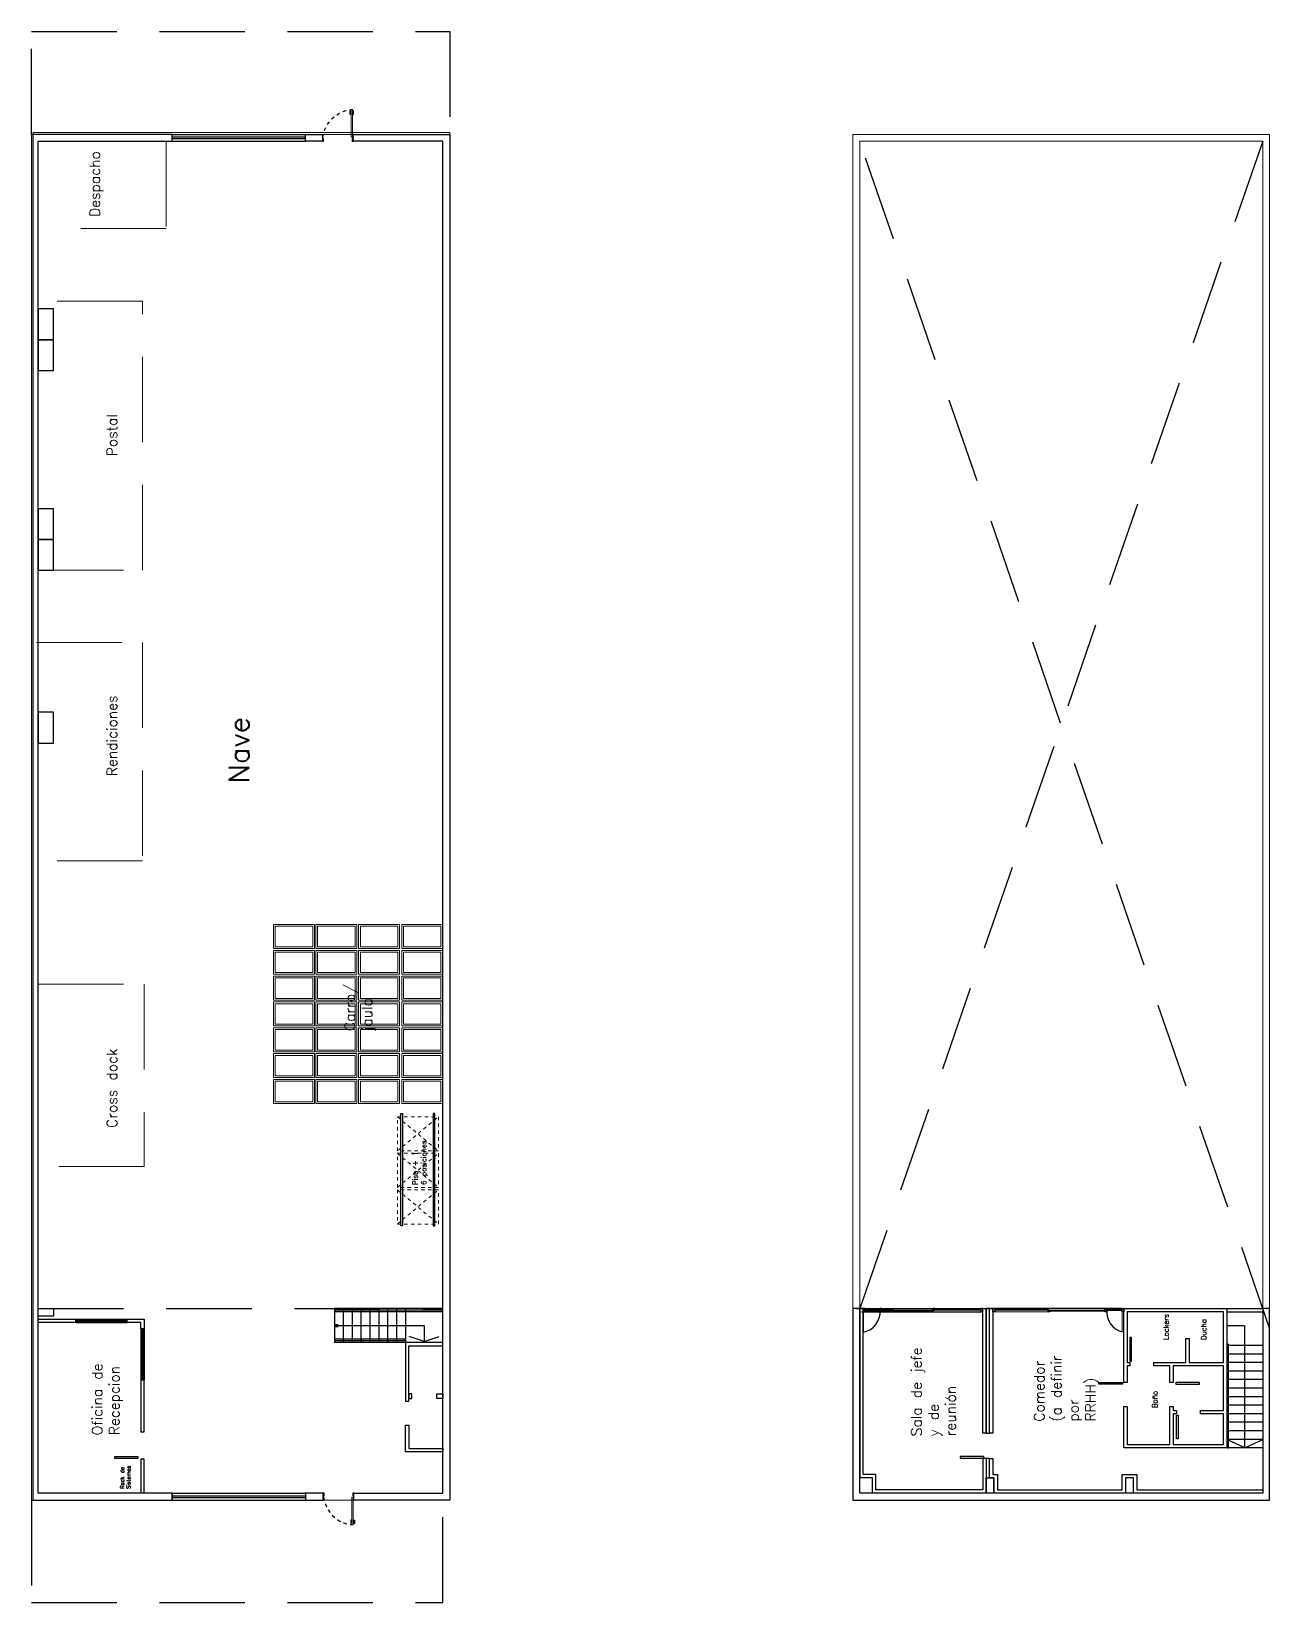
# Model space of a CAD drawing. Header units: millimetres. Extents: x 161.5 to 197.8, y 42.9 to 89.
import ezdxf

# ---------------------------------------------------------------- set-up
doc = ezdxf.new("R2010")
doc.units = ezdxf.units.MM
doc.linetypes.add('DASHED', pattern=[0.75, 0.5, -0.25])
doc.linetypes.add('HIDDEN', pattern=[0.375, 0.25, -0.125])
for name, color, linetype in [('Carpintería', 3, 'Continuous'), ('Durlock', 30, 'Continuous'), ('Escaleras', 2, 'Continuous'), ('Estanterías Livianas', 161, 'Continuous'), ('LARGUERO_2300', 42, 'Continuous'), ('Muros', 7, 'Continuous'), ('Proyecciones', 5, 'HIDDEN'), ('Racks', 252, 'Continuous'), ('TEXTO', 141, 'Continuous')]:
    doc.layers.add(name, color=color, linetype=linetype)
for name, color, linetype, lineweight in [('Carros', 252, 'Continuous', 20), ('Delimitación de sectores', 6, 'Continuous', 20), ('MERCADERIA', 252, 'Continuous', 5)]:
    doc.layers.add(name, color=color, linetype=linetype, lineweight=lineweight)
doc.layers.add('vista', color=7, linetype='Continuous', lineweight=5, transparency=0.65)
doc.styles.get("Standard").update_dxf_attribs({"font": 'txt.shx'})

# ---------------------------------------------------------------- blocks, each defined once
blk = doc.blocks.new('A$C49CE79F2')
at = {"layer": 'Carpintería', "lineweight": 9}
for p, q in [((-60, 907.981707, 7.994941), (-60, 887.981707, 7.994941)), ((-60, 907.981707, 7.994941), (-60, 887.981707, 7.994941)), ((-60, 907.981707, 7.994941), (-60, 887.981707, 7.994941)), ((-60, 907.981707, 7.994941), (-60, 887.981707, 7.994941)), ((-60, 887.981707, 7.994941), (-20, 887.981707, 7.994941)), ((-60, 887.981707, 7.994941), (-20, 887.981707, 7.994941)), ((-60, 887.981707, 7.994941), (-20, 887.981707, 7.994941)), ((-60, 887.981707, 7.994941), (-20, 887.981707, 7.994941)), ((-55, 912.981707, 7.994941), (-50, 912.981707, 7.994941)), ((-55, 912.981707, 7.994941), (-50, 912.981707, 7.994941)), ((-50, 902.981707, 7.994941), (0, 902.981707, 7.994941)), ((-50, 902.981707, 7.994941), (0, 902.981707, 7.994941)), ((-50, 902.981707, 7.994941), (0, 902.981707, 7.994941)), ((-50, 902.981707, 7.994941), (0, 902.981707, 7.994941)), ((-50, 902.981707, 7.994941), (0, 902.981707, 7.994941)), ((-50, 902.981707, 7.994941), (0, 902.981707, 7.994941)), ((-50, 902.981707, 7.994941), (0, 902.981707, 7.994941)), ((-50, 902.981707, 7.994941), (0, 902.981707, 7.994941)), ((-50, 902.981707, 7.994941), (0, 902.981707, 7.994941)), ((-50, 902.981707, 7.994941), (0, 902.981707, 7.994941)), ((-50, 902.981707, 7.994941), (0, 902.981707, 7.994941)), ((-50, 902.981707, 7.994941), (50, 902.981707, 7.994941)), ((-20, 887.981707, 7.994941), (-20, 872.981707, 7.994941)), ((-20, 887.981707, 7.994941), (-20, 872.981707, 7.994941)), ((-20, 887.981707, 7.994941), (-20, 872.981707, 7.994941)), ((-20, 887.981707, 7.994941), (-20, 872.981707, 7.994941)), ((-20, 872.981707, 7.994941), (5, 872.981707, 7.994941)), ((-20, 872.981707, 7.994941), (5, 872.981707, 7.994941)), ((-20, 872.981707, 7.994941), (5, 872.981707, 7.994941)), ((-20, 872.981707, 7.994941), (55, 872.981707, 7.994941)), ((50, 912.981707, 7.994941), (55, 912.981707, 7.994941)), ((50, 912.981707, 7.994941), (55, 912.981707, 7.994941)), ((60, 907.981707, 7.994941), (60, 877.981707, 7.994941)), ((60, 907.981707, 7.994941), (60, 877.981707, 7.994941)), ((60, 907.981707, 7.994941), (60, 877.981707, 7.994941)), ((60, 907.981707, 7.994941), (60, 877.981707, 7.994941)), ((-874.982858, 20.285966), (-874.982858, 60.285966)), ((-874.982858, 60.285966), (-65, 60)), ((-874.982858, 20.285966), (-874.982858, 60.285966)), ((-874.982858, 60.285966), (-65, 60)), ((-874.982858, 20.285966), (-874.982858, 60.285966)), ((-874.982858, 60.285966), (-65, 60)), ((-874.982858, 20.285966), (-874.982858, 60.285966)), ((-874.982858, 60.285966), (-65, 60)), ((-65, 20), (-874.982858, 20.285966)), ((-65, 20), (-874.982858, 20.285966)), ((-65, 20), (-874.982858, 20.285966)), ((-65, 20), (-874.982858, 20.285966)), ((-65, 60), (-65, 20)), ((-65, 60), (-65, 20)), ((-65, 60), (-65, 20)), ((-65, 60), (-65, 20)), ((-60, 15), (-20, 15)), ((-60, -5), (-60, 15)), ((-60, 15), (-20, 15)), ((-60, -5), (-60, 15)), ((-60, 15), (-20, 15)), ((-60, -5), (-60, 15)), ((-60, 15), (-20, 15)), ((-60, -5), (-60, 15)), ((-50, 0), (0, 0)), ((-50, 0), (0, 0)), ((-50, 0), (0, 0)), ((-50, 0), (0, 0)), ((-50, 0), (0, 0)), ((-50, 0), (0, 0)), ((-50, 0), (0, 0)), ((-50, 0), (0, 0)), ((-50, 0), (0, 0)), ((-50, 0), (0, 0)), ((-50, 0), (0, 0)), ((-50, 0), (50, 0)), ((-20, 15), (-20, 30)), ((-20, 30), (5, 30)), ((-20, 15), (-20, 30)), ((-20, 30), (5, 30)), ((-20, 15), (-20, 30)), ((-20, 30), (5, 30)), ((-20, 15), (-20, 30)), ((-20, 30), (55, 30)), ((60, -5), (60, 25)), ((60, -5), (60, 25)), ((60, -5), (60, 25)), ((60, -5), (60, 25)), ((-55, -10), (-50, -10)), ((-55, -10), (-50, -10)), ((50, -10), (55, -10)), ((50, -10), (55, -10))]:
    blk.add_line(p, q, dxfattribs=at)
at = {"layer": 'Carpintería'}
for p, q in [((-50, 912.981707, 7.994941), (-50, 902.981707, 7.994941)), ((-50, 912.981707, 7.994941), (-50, 902.981707, 7.994941)), ((-50, 912.981707, 7.994941), (-50, 902.981707, 7.994941)), ((-50, 912.981707, 7.994941), (-50, 902.981707, 7.994941)), ((-50, 902.981707, 7.994941), (0, 902.981707, 7.994941)), ((-50, 902.981707, 7.994941), (0, 902.981707, 7.994941)), ((50, 912.981707, 7.994941), (50, 902.981707, 7.994941)), ((50, 912.981707, 7.994941), (50, 902.981707, 7.994941)), ((50, 912.981707, 7.994941), (50, 902.981707, 7.994941)), ((-50, 0), (0, 0)), ((-50, -10), (-50, 0)), ((-50, -10), (-50, 0)), ((-50, 0), (0, 0)), ((-50, -10), (-50, 0)), ((-50, -10), (-50, 0)), ((50, -10), (50, 0)), ((50, -10), (50, 0)), ((50, -10), (50, 0))]:
    blk.add_line(p, q, dxfattribs=at)
at = {"layer": 'Carpintería', "color": 252}
for p, q in [((-732.821822, 93.577966), (-835.875822, 93.577966)), ((-835.875822, 93.577966), (-835.875822, 79.511966)), ((-732.821822, 93.577966), (-835.875822, 93.577966)), ((-835.875822, 93.577966), (-835.875822, 79.511966)), ((-732.821822, 93.577966), (-835.875822, 93.577966)), ((-835.875822, 93.577966), (-835.875822, 79.511966)), ((-732.821822, 93.577966), (-835.875822, 93.577966)), ((-835.875822, 93.577966), (-835.875822, 79.511966)), ((-835.875822, 79.511966), (-826.499822, 79.511966)), ((-835.875822, 79.511966), (-826.499822, 79.511966)), ((-835.875822, 79.511966), (-826.499822, 79.511966)), ((-835.875822, 79.511966), (-826.499822, 79.511966)), ((-835.875822, 60.285966), (-835.875822, 69.353966)), ((-835.875822, 69.353966), (-803.059822, 69.353966)), ((-835.875822, 60.285966), (-835.875822, 69.353966)), ((-835.875822, 69.353966), (-803.059822, 69.353966)), ((-835.875822, 60.285966), (-835.875822, 69.353966)), ((-835.875822, 69.353966), (-803.059822, 69.353966)), ((-835.875822, 60.285966), (-835.875822, 69.353966)), ((-835.875822, 69.353966), (-803.059822, 69.353966)), ((-835.875822, 20.285966), (-835.875822, 11.217966)), ((-835.875822, 20.285966), (-835.875822, 11.217966)), ((-835.875822, 20.285966), (-835.875822, 11.217966)), ((-835.875822, 20.285966), (-835.875822, 11.217966)), ((-835.875822, 11.217966), (-803.059822, 11.217966)), ((-835.875822, 11.217966), (-803.059822, 11.217966)), ((-835.875822, 11.217966), (-803.059822, 11.217966)), ((-835.875822, 11.217966), (-803.059822, 11.217966)), ((-835.875822, -13.006034), (-835.875822, 1.059966)), ((-835.875822, 1.059966), (-826.499822, 1.059966)), ((-835.875822, -13.006034), (-835.875822, 1.059966)), ((-835.875822, 1.059966), (-826.499822, 1.059966)), ((-835.875822, -13.006034), (-835.875822, 1.059966)), ((-835.875822, 1.059966), (-826.499822, 1.059966)), ((-835.875822, -13.006034), (-835.875822, 1.059966)), ((-835.875822, 1.059966), (-826.499822, 1.059966)), ((-826.499822, 69.353966), (-826.499822, 79.511966)), ((-826.499822, 79.511966), (-812.045822, 79.511966)), ((-826.499822, 79.511966), (-732.821822, 79.511966)), ((-826.499822, 69.353966), (-826.499822, 79.511966)), ((-826.499822, 79.511966), (-812.045822, 79.511966)), ((-826.499822, 79.511966), (-732.821822, 79.511966)), ((-826.499822, 69.353966), (-826.499822, 79.511966)), ((-826.499822, 79.511966), (-812.045822, 79.511966)), ((-826.499822, 79.511966), (-732.821822, 79.511966)), ((-826.499822, 69.353966), (-826.499822, 79.511966)), ((-826.499822, 79.511966), (-812.045822, 79.511966)), ((-826.499822, 79.511966), (-732.821822, 79.511966)), ((-826.499822, 11.217966), (-826.499822, 1.059966)), ((-826.499822, 11.217966), (-826.499822, 1.059966)), ((-826.499822, 11.217966), (-826.499822, 1.059966)), ((-826.499822, 11.217966), (-826.499822, 1.059966)), ((-826.499822, 1.059966), (-812.045822, 1.059966)), ((-826.499822, 1.059966), (-732.821822, 1.059966)), ((-826.499822, 1.059966), (-812.045822, 1.059966)), ((-826.499822, 1.059966), (-732.821822, 1.059966)), ((-826.499822, 1.059966), (-812.045822, 1.059966)), ((-826.499822, 1.059966), (-732.821822, 1.059966)), ((-826.499822, 1.059966), (-812.045822, 1.059966)), ((-826.499822, 1.059966), (-732.821822, 1.059966)), ((-812.045822, 79.511966), (-812.045822, 69.353966)), ((-812.045822, 79.511966), (-812.045822, 69.353966)), ((-812.045822, 79.511966), (-812.045822, 69.353966)), ((-812.045822, 79.511966), (-812.045822, 69.353966)), ((-812.045822, 1.059966), (-812.045822, 11.217966)), ((-812.045822, 1.059966), (-812.045822, 11.217966)), ((-812.045822, 1.059966), (-812.045822, 11.217966)), ((-812.045822, 1.059966), (-812.045822, 11.217966)), ((-803.059822, 69.353966), (-803.059822, 60.285966)), ((-803.059822, 69.353966), (-803.059822, 60.285966)), ((-803.059822, 69.353966), (-803.059822, 60.285966)), ((-803.059822, 69.353966), (-803.059822, 60.285966)), ((-803.059822, 11.217966), (-803.059822, 20.285966)), ((-803.059822, 11.217966), (-803.059822, 20.285966)), ((-803.059822, 11.217966), (-803.059822, 20.285966)), ((-803.059822, 11.217966), (-803.059822, 20.285966)), ((-732.821822, 79.511966), (-732.821822, 93.577966)), ((-732.821822, 79.511966), (-732.821822, 93.577966)), ((-732.821822, 79.511966), (-732.821822, 93.577966)), ((-732.821822, 79.511966), (-732.821822, 93.577966)), ((-732.821822, 1.059966), (-732.821822, -13.006034)), ((-732.821822, 1.059966), (-732.821822, -13.006034)), ((-732.821822, 1.059966), (-732.821822, -13.006034)), ((-732.821822, 1.059966), (-732.821822, -13.006034)), ((-732.821822, -13.006034), (-835.875822, -13.006034)), ((-732.821822, -13.006034), (-835.875822, -13.006034)), ((-732.821822, -13.006034), (-835.875822, -13.006034)), ((-732.821822, -13.006034), (-835.875822, -13.006034))]:
    blk.add_line(p, q, dxfattribs=at)
at = {"layer": 'Carpintería', "lineweight": 9}
blk.add_circle((-65, 15), 5, dxfattribs=at)
blk.add_circle((-65, 15), 5, dxfattribs=at)
blk.add_circle((-65, 15), 5, dxfattribs=at)
blk.add_circle((-65, 15), 5, dxfattribs=at)
at = {"layer": 'Carpintería', "color": 252, "linetype": 'HIDDEN', "ltscale": 0.01}
blk.add_arc((55.211858, -40.541058, 15.989881), 935.643253, 97.073155, 173.813665, dxfattribs=at)
at = {"layer": 'Carpintería', "lineweight": 9}
for centre, start, end in [((-55, 907.981707, 7.994941), 90, 180), ((-55, 907.981707, 7.994941), 90, 180), ((55, 907.981707, 7.994941), 0, 90), ((55, 907.981707, 7.994941), 0, 90), ((55, 877.981707, 7.994941), 270, 0), ((55, 877.981707, 7.994941), 270, 0), ((55, 877.981707, 7.994941), 270, 0), ((55, 877.981707, 7.994941), 270, 0), ((55, 25), 0, 90), ((55, 25), 0, 90), ((55, 25), 0, 90), ((55, 25), 0, 90), ((-55, -5), 180, 270), ((-55, -5), 180, 270), ((55, -5), 270, 0), ((55, -5), 270, 0)]:
    blk.add_arc(centre, 5, start, end, dxfattribs=at)
blk = doc.blocks.new('OCASA_TODAS_r08$0$P14 14')
at = {"extrusion": (1.67932e-05, 6.2673e-05, 1), "elevation": -0.001837}
blk.add_lwpolyline([(-21.204706, -23.509385), (-21.204706, -24.205028), (-21.1602, -24.205028), (-21.1602, -23.509385)], close=True, dxfattribs=at)
blk = doc.blocks.new('carros_1')
for points in [[(0.7, 0), (0, 0), (0, 1.2), (0.7, 1.2)], [(0.65, 0.05), (0.05, 0.05), (0.05, 1.15), (0.65, 1.15)]]:
    blk.add_lwpolyline(points, close=True)
blk = doc.blocks.new('A$C0D016993')
at = {"linetype": 'DASHED', "ltscale": 0.05}
for points in [[(0, 1.2), (1, 1.2), (1, 0), (0, 0), (0, 1.2)], [(0, 1.2), (1, 0)], [(1, 1.2), (0, 0)]]:
    blk.add_lwpolyline(points, dxfattribs=at)
blk = doc.blocks.new('mecalux_nuevo_3.30x1.00')
at = {"layer": 'LARGUERO_2300'}
for points in [[(-0.95, 0.08), (-0.95, 3.377), (-1, 3.377), (-1, 0.08)], [(-0.05, 0.08), (-0.05, 3.377), (0, 3.377), (0, 0.08)]]:
    blk.add_lwpolyline(points, close=True, dxfattribs=at)
at = {"layer": 'MERCADERIA', "color": 253, "xscale": -1, "rotation": 270}
blk.add_blockref('A$C0D016993', (-1.1, 2.32), dxfattribs=at)
at = {"layer": 'MERCADERIA', "color": 253, "rotation": 270}
for p in [(-1.1, 2.25), (-1.1, 1.18)]:
    blk.add_blockref('A$C0D016993', p, dxfattribs=at)

msp = doc.modelspace()

# ---------------------------------------------------------------- linework, layer by layer
at = {"layer": 'Carpintería'}
for p, q in [((165.649488, 85.942293), (169.549488, 85.942293)), ((165.649488, 85.866864), (169.549488, 85.866864)), ((165.649488, 85.818485), (169.549488, 85.818485)), ((165.649488, 85.742293), (169.549488, 85.742293)), ((164.723613, 50.929738), (164.823613, 50.929738)), ((164.723613, 49.489738), (164.823613, 49.489738)), ((165.649488, 46.142293), (169.549488, 46.142293)), ((165.649488, 46.066864), (169.549488, 46.066864)), ((165.649488, 46.018485), (169.549488, 46.018485)), ((165.649488, 45.942293), (169.549488, 45.942293))]:
    msp.add_line(p, q, dxfattribs=at)
at = {"layer": 'Carpintería', "color": 253}
for p, q in [((185.779748, 51.557293), (189.479774, 51.557293)), ((193.459223, 51.557293), (189.579774, 51.557293)), ((196.529748, 51.557293), (197.579748, 51.557293)), ((162.823195, 51.242293), (164.323195, 51.242293)), ((162.823195, 51.142293), (164.323195, 51.142293)), ((162.853195, 51.142293), (162.853195, 51.242293)), ((162.853195, 51.208215), (164.293195, 51.208215)), ((162.853195, 51.178215), (164.293195, 51.178215)), ((164.293195, 51.142293), (164.293195, 51.242293)), ((185.829748, 51.457293), (189.324628, 51.457293)), ((164.723613, 50.959738), (164.723613, 49.459738)), ((164.759536, 50.929738), (164.759536, 49.489738)), ((164.789536, 50.929738), (164.789536, 49.489738)), ((164.823613, 50.959738), (164.823613, 49.459738))]:
    msp.add_line(p, q, dxfattribs=at)
at = {"layer": 'Carpintería', "color": 4}
for p, q in [((185.879694, 51.523924), (185.879748, 51.523924)), ((185.879694, 51.493924), (185.879748, 51.493924)), ((185.929748, 51.523924), (186.379694, 51.523924)), ((185.929748, 51.493924), (186.379694, 51.493924)), ((193.459223, 51.523924), (193.009278, 51.523924)), ((193.459223, 51.493924), (193.009278, 51.493924))]:
    msp.add_line(p, q, dxfattribs=at)
for points in [[(187.977243, 51.542292), (189.324628, 51.542292)], [(191.247017, 51.542292), (189.734919, 51.542292)], [(185.879748, 51.507292), (185.879694, 51.507292)], [(186.379694, 51.507292), (185.929748, 51.507292)], [(186.779694, 51.507292), (186.429748, 51.507292)], [(186.429748, 51.492292), (187.877134, 51.492293)], [(186.429748, 51.482292), (187.877134, 51.482293)], [(186.429748, 51.472292), (187.877134, 51.472293)], [(187.977243, 51.532292), (189.324628, 51.532292)], [(187.977243, 51.522292), (189.324628, 51.522292)], [(191.247017, 51.532292), (189.734919, 51.532292)], [(191.247017, 51.522292), (189.734919, 51.522292)], [(192.959223, 51.492292), (191.347126, 51.492293)], [(192.959223, 51.482292), (191.347126, 51.482293)], [(192.959223, 51.472292), (191.347126, 51.472293)], [(193.009278, 51.507292), (193.459223, 51.507292)]]:
    msp.add_lwpolyline(points, dxfattribs=at)
at = {"layer": 'Carpintería', "color": 253}
msp.add_lwpolyline([(185.879748, 51.457293), (185.879748, 50.857293)], dxfattribs=at)
for centre, start, end in [((185.761578, 51.463519), 281.030185, 4.064185), ((193.627393, 51.463519), 175.935815, 254.200019)]:
    msp.add_arc(centre, 0.617636, start, end, dxfattribs=at)
at = {"layer": 'Delimitación de sectores', "linetype": 'HIDDEN', "ltscale": 10}
for points in [[(165.473638, 85.742348), (165.473638, 83.181849), (161.723613, 83.181849)], [(161.723613, 73.177429), (164.77517, 73.177429), (164.77517, 81.057293), (161.723653, 81.058023)], [(161.67517, 71.057293), (164.77517, 71.057293), (164.77517, 64.663452), (161.67517, 64.663452)], [(161.723613, 61.057293), (164.823613, 61.057293), (164.823613, 55.71158), (161.723613, 55.71158)]]:
    msp.add_lwpolyline(points, dxfattribs=at)
at = {"layer": 'Durlock'}
for points in [[(189.479774, 47.157293), (189.379774, 47.157293), (189.379774, 46.242293), (186.248192, 46.242293), (186.248192, 46.69166), (185.879748, 46.69166), (185.879748, 51.557293), (185.779748, 51.557293), (185.779748, 46.59166)], [(189.479774, 47.907293), (189.379774, 47.907293), (189.379774, 51.557293), (189.479774, 51.557293), (189.479774, 47.907293)], [(189.579774, 47.907293), (189.579774, 51.557293), (189.679774, 51.557293), (189.679774, 47.907293), (189.579774, 47.907293)], [(164.723613, 50.959738), (164.723613, 51.142293), (164.323195, 51.142293), (164.323195, 51.242293), (164.823613, 51.242293), (164.823613, 50.959738), (164.723613, 50.959738)], [(164.823613, 46.142293), (164.823613, 47.142293), (164.723613, 47.142293), (164.723613, 46.142293)], [(189.479774, 47.157293), (189.479774, 46.142293), (186.148192, 46.142293), (186.148192, 46.59166), (185.779748, 46.59166)], [(189.579774, 47.157293), (189.679774, 47.157293), (189.679774, 46.692252), (189.809881, 46.692252), (189.809774, 46.242293), (193.462073, 46.242293), (193.462073, 46.692307), (193.892073, 46.692307), (193.892073, 46.242293), (197.579748, 46.242293), (197.579748, 46.142293), (193.792073, 46.142293), (193.792073, 46.592252), (193.562073, 46.592252), (193.562073, 46.142293), (189.709774, 46.142293), (189.709774, 46.592252), (189.579774, 46.592284), (189.579774, 47.157293)]]:
    msp.add_lwpolyline(points, dxfattribs=at)
for points in [[(162.823195, 51.242293), (162.823195, 51.142293), (161.723613, 51.142293), (161.723613, 51.242293)], [(164.823613, 47.942293), (164.823613, 49.459738), (164.723613, 49.459738), (164.723613, 47.942293)]]:
    msp.add_lwpolyline(points, close=True, dxfattribs=at)
at = {"layer": 'Escaleras'}
for p, q in [((170.393613, 51.557293), (170.393613, 50.557293)), ((173.573613, 51.557293), (170.393613, 51.557293)), ((170.653613, 51.557293), (170.653613, 50.557293)), ((170.913613, 51.557293), (170.913613, 50.557293)), ((171.173613, 51.557293), (171.173613, 50.557293)), ((171.433613, 51.557293), (171.433613, 50.557293)), ((171.693613, 51.557293), (171.693613, 50.557293)), ((171.953613, 51.557293), (171.953613, 50.557293)), ((172.213613, 51.557293), (172.213613, 50.557293)), ((172.473613, 51.557293), (172.473613, 50.557293)), ((173.573613, 51.507293), (170.393613, 51.507293)), ((173.573613, 51.457293), (170.393613, 51.457293)), ((170.422354, 51.087826), (170.500927, 51.087826)), ((172.473613, 50.657293), (170.393613, 50.657293)), ((170.422354, 51.057293), (173.023613, 51.057293)), ((170.422354, 51.029849), (170.500927, 51.029849)), ((173.023613, 50.586676), (172.582683, 50.733954)), ((173.023613, 51.057293), (173.023613, 50.586676)), ((173.023613, 50.586676), (173.464543, 50.733954)), ((196.522805, 51.057293), (197.029748, 51.057293)), ((197.054748, 47.472293), (197.054748, 51.057293)), ((172.473613, 50.607293), (170.393613, 50.607293)), ((197.579748, 50.472293), (196.529748, 50.472293)), ((197.579748, 50.222293), (196.529748, 50.222293)), ((196.579748, 47.457293), (196.579748, 50.522293)), ((197.579748, 49.972293), (196.529748, 49.972293)), ((197.579748, 49.722293), (196.529748, 49.722293)), ((197.579748, 49.472293), (196.529748, 49.472293)), ((197.579748, 49.222293), (196.529748, 49.222293)), ((197.579748, 48.972293), (196.529748, 48.972293)), ((197.579748, 48.722293), (196.529748, 48.722293)), ((197.579748, 48.472293), (196.529748, 48.472293)), ((197.579748, 48.222293), (196.529748, 48.222293)), ((197.579748, 47.972293), (196.529748, 47.972293)), ((197.579748, 47.722293), (196.529748, 47.722293)), ((197.054748, 47.472293), (196.529748, 47.722293)), ((197.579748, 47.472293), (196.529748, 47.472293)), ((197.054748, 47.472293), (197.579748, 47.722293))]:
    msp.add_line(p, q, dxfattribs=at)
msp.add_lwpolyline([(172.473613, 50.557293), (170.393613, 50.557293)], dxfattribs=at)
at = {"layer": 'Estanterías Livianas'}
for points in [[(162.173613, 79.927293), (162.173613, 80.827293), (161.723613, 80.827293), (161.723613, 79.927293), (162.173613, 79.927293)], [(162.173613, 79.027293), (162.173613, 79.927293), (161.723613, 79.927293), (161.723613, 79.027293), (162.173613, 79.027293)], [(162.173613, 74.077429), (162.173613, 74.977429), (161.723613, 74.977429), (161.723613, 74.077429), (162.173613, 74.077429)], [(162.173613, 73.177429), (162.173613, 74.077429), (161.723613, 74.077429), (161.723613, 73.177429), (162.173613, 73.177429)], [(162.173613, 68.116517), (162.173613, 69.016517), (161.723613, 69.016517), (161.723613, 68.116517), (162.173613, 68.116517)]]:
    msp.add_lwpolyline(points, dxfattribs=at)
at = {"layer": 'Muros', "color": 3}
for p, q in [((165.649488, 85.742293), (165.649488, 85.942293)), ((189.479774, 51.557293), (189.579774, 51.557293)), ((165.649488, 46.142293), (165.649488, 45.942293))]:
    msp.add_line(p, q, dxfattribs=at)
at = {"layer": 'Muros'}
for p, q in [((189.479774, 47.907293), (189.479774, 51.557293)), ((189.579774, 47.907293), (189.579774, 51.557293)), ((189.479774, 47.907293), (189.579774, 47.907293))]:
    msp.add_line(p, q, dxfattribs=at)
at = {"layer": 'Muros', "color": 253}
for p, q in [((162.823195, 51.142293), (162.823195, 51.242293)), ((196.529748, 51.457293), (197.579748, 51.457293))]:
    msp.add_line(p, q, dxfattribs=at)
at = {"layer": 'Muros'}
for points in [[(161.523613, 85.942293), (161.523613, 45.942293), (165.649488, 45.942293), (165.649488, 46.142293), (161.723613, 46.142293), (161.723613, 85.742293), (165.649488, 85.742293), (165.649488, 85.942293), (161.523613, 85.942293)], [(170.966824, 45.942293), (170.966824, 46.142293), (173.573613, 46.142293), (173.573613, 85.742293), (170.946007, 85.742293), (170.946007, 85.942293), (173.773613, 85.942293), (173.773613, 45.942293), (170.966824, 45.942293)], [(185.579748, 51.557293), (185.579748, 45.942293), (197.779748, 45.942293), (197.779748, 51.557293), (197.579748, 51.557293), (197.579748, 51.557293), (197.579748, 51.557293), (197.579748, 46.142293), (185.779748, 46.142293), (185.779694, 51.557293), (185.679721, 51.557293), (185.779694, 51.557293), (185.579748, 51.557293)], [(193.509278, 48.685804), (193.609278, 48.685804), (193.609278, 47.572293), (194.859278, 47.572293), (194.859278, 48.685804), (194.959278, 48.685804), (194.959278, 48.572293), (195.058531, 48.572293), (195.058531, 48.472293), (194.959278, 48.472293), (194.959278, 47.572293), (196.429748, 47.572293), (196.429748, 48.472293), (195.758531, 48.472293), (195.758531, 48.572293), (196.429748, 48.572293), (196.429748, 49.872293), (194.959278, 49.872293), (194.959278, 49.385804), (194.859278, 49.385804), (194.859278, 49.872293), (194.389075, 49.872293), (194.389075, 49.972293), (195.329748, 49.972293), (195.329748, 50.672293), (195.429748, 50.672293), (195.429748, 49.972293), (196.429748, 49.972293), (196.429748, 51.457293), (193.609278, 51.457293), (193.609278, 49.972293), (193.689075, 49.972293), (193.689075, 49.872293), (193.609278, 49.872293), (193.609278, 49.385804), (193.509278, 49.385804), (193.509278, 51.557293), (196.529748, 51.557293), (196.529748, 47.472293), (193.509278, 47.472293), (193.509278, 48.685804)], [(172.473613, 48.84019), (172.573613, 48.84019), (172.573613, 50.457293), (173.573613, 50.457293), (173.573613, 50.557293), (172.473613, 50.557293), (172.473613, 48.84019)], [(173.573613, 47.357293), (172.473613, 47.357293), (172.473613, 48.133844), (172.573613, 48.133844), (172.573613, 47.457293), (173.573613, 47.457293), (173.573613, 47.357293)]]:
    msp.add_lwpolyline(points, dxfattribs=at)
for points in [[(170.046007, 85.942293), (170.046007, 85.742293), (169.549488, 85.742293), (169.549488, 85.942293)], [(189.579774, 47.907293), (189.579774, 51.557293), (189.479774, 51.557293), (189.479774, 47.907293)], [(172.664695, 48.917293), (172.664695, 49.059966), (172.573613, 49.059966), (172.573613, 48.917293)], [(173.391295, 48.917293), (173.391295, 49.059966), (173.573613, 49.059966), (173.573613, 48.917293)], [(189.579774, 46.592284), (189.579774, 47.157293), (189.479774, 47.157293), (189.479774, 46.592284)], [(170.066824, 45.942293), (170.066824, 46.142293), (169.549488, 46.142293), (169.549488, 45.942293)]]:
    msp.add_lwpolyline(points, close=True, dxfattribs=at)
at = {"layer": 'Muros', "color": 3}
for points in [[(161.723613, 51.327293), (161.723613, 51.557293), (162.173613, 51.557293), (162.173613, 51.327293)], [(185.879694, 51.557292), (185.879694, 51.457293), (185.929748, 51.457293), (185.929748, 51.557292)], [(186.379694, 51.557292), (186.379694, 51.457293), (186.429748, 51.457293), (186.429748, 51.557292)], [(187.927188, 51.558835), (187.927188, 51.507293), (187.977243, 51.507293), (187.977243, 51.558835)], [(189.379774, 51.457293), (189.379774, 51.557293), (189.324628, 51.557293), (189.324628, 51.457293)], [(189.679774, 51.457293), (189.679774, 51.557293), (189.734919, 51.557293), (189.734919, 51.457293)], [(191.297071, 51.558835), (191.297071, 51.507293), (191.247017, 51.507293), (191.247017, 51.558835)], [(193.009278, 51.557292), (193.009278, 51.457293), (192.959223, 51.457293), (192.959223, 51.557292)], [(193.509278, 51.557292), (193.509278, 51.457293), (193.459223, 51.457293), (193.459223, 51.557292)], [(187.877134, 51.507293), (187.877134, 51.457293), (187.927188, 51.457293), (187.927188, 51.507293)], [(191.347126, 51.507293), (191.347126, 51.457293), (191.297071, 51.457293), (191.297071, 51.507293)], [(189.479774, 46.142293), (189.479774, 46.592307), (189.709774, 46.592252), (189.709774, 46.142293)]]:
    msp.add_lwpolyline(points, close=True, dxfattribs=at)
at = {"layer": 'Proyecciones', "ltscale": 10}
msp.add_line((161.723613, 51.557293), (173.573613, 51.557293), dxfattribs=at)
for points in [[(161.523613, 85.942293), (161.523613, 88.956307), (173.773613, 88.956307), (173.773613, 85.992293)], [(161.523613, 45.942293), (161.523613, 42.942293), (173.573613, 42.942293), (173.573613, 45.942293)]]:
    msp.add_lwpolyline(points, dxfattribs=at)
at = {"layer": 'Proyecciones', "color": 252, "ltscale": 10}
for points in [[(197.779748, 50.977886), (185.779748, 85.742293)], [(197.579748, 85.742293), (185.779748, 51.557293)]]:
    msp.add_lwpolyline(points, dxfattribs=at)
at = {"layer": 'vista'}
for p, q in [((185.579748, 51.557293), (185.579748, 85.942293)), ((185.779748, 46.142293), (185.779748, 85.742293)), ((197.579748, 51.557293), (197.579748, 85.742293)), ((197.779748, 51.557293), (197.779748, 85.942293))]:
    msp.add_line(p, q, dxfattribs=at)
for points in [[(173.773613, 85.942293), (173.773613, 45.942293), (161.523613, 45.942293), (161.523613, 85.942293)], [(173.773613, 45.942293), (173.773613, 85.992293), (161.573613, 85.992293), (161.573613, 45.942293)]]:
    msp.add_lwpolyline(points, close=True, dxfattribs=at)
for points in [[(185.579748, 85.942293), (197.779748, 85.942293)], [(185.779748, 85.742293), (197.579748, 85.742293)], [(189.324628, 51.507293), (186.429748, 51.507293)], [(189.734919, 51.507293), (193.009278, 51.507293)], [(191.297071, 51.457293), (189.734919, 51.457293)], [(193.459223, 51.457293), (193.459223, 50.869218)], [(189.709774, 46.242293), (189.709857, 46.592252), (189.579774, 46.592252), (189.579774, 47.157293)], [(193.562073, 46.242293), (193.562073, 46.592307), (193.792073, 46.592307), (193.792073, 46.242293)]]:
    msp.add_lwpolyline(points, dxfattribs=at)

# ---------------------------------------------------------------- block references
at = {"layer": 'Carpintería', "extrusion": (-0.090498, -4.4331e-17, 0.995897), "xscale": -0.001, "yscale": 0.001, "zscale": 0.001, "rotation": 180}
msp.add_blockref('A$C49CE79F2', (-85.792293, 170.251234, -15.396754), dxfattribs=at)
at = {"layer": 'Carpintería'}
for p, rotation in [((172.530305, 26.499021, 0.000008), 180), ((171.521389, 70.544574, 0.000008), 90), ((188.161501, 26.009622, 0.000008), 270), ((212.923354, 26.011839, 0.000008), 270)]:
    msp.add_blockref('OCASA_TODAS_r08$0$P14 14', p, dxfattribs=dict(at, rotation=rotation))
at = {"layer": 'Carpintería', "xscale": -1, "rotation": 270}
msp.add_blockref('OCASA_TODAS_r08$0$P14 14', (216.987166, 70.544574, 0.000008), dxfattribs=at)
at = {"layer": 'Carpintería', "xscale": -1}
msp.add_blockref('OCASA_TODAS_r08$0$P14 14', (173.898161, 71.941993, 0.000008), dxfattribs=at)
at = {"layer": 'Carpintería', "extrusion": (-0.090498, 5.54138e-17, 0.995897), "xscale": 0.001, "yscale": 0.001, "zscale": 0.001, "rotation": 180}
msp.add_blockref('A$C49CE79F2', (-46.092293, 170.271966, -15.398638), dxfattribs=at)
at = {"layer": 'Carros', "rotation": 90}
for p in [(169.810491, 62.100808), (171.051517, 62.100808), (172.305401, 62.100808), (173.566878, 62.100808), (169.810491, 61.344366), (171.051517, 61.344366), (172.305401, 61.344366), (173.566878, 61.344366), (169.810491, 60.587925), (171.051517, 60.587925), (172.305401, 60.587925), (173.566878, 60.587925), (169.810491, 59.831483), (171.051517, 59.831483), (172.305401, 59.831483), (173.566878, 59.831483), (169.810491, 59.075041), (171.051517, 59.075041), (172.305401, 59.075041), (173.566878, 59.075041), (169.810491, 58.318599), (171.051517, 58.318599), (172.305401, 58.318599), (173.566878, 58.318599), (169.810491, 57.562157), (171.051517, 57.562157), (172.305401, 57.562157), (173.566878, 57.562157)]:
    msp.add_blockref('carros_1', p, dxfattribs=at)
at = {"layer": 'Racks', "rotation": 180}
msp.add_blockref('mecalux_nuevo_3.30x1.00', (172.339214, 57.349542, 15953.831269), dxfattribs=at)

# ---------------------------------------------------------------- texts
at = {"layer": 'TEXTO', "transparency": 33554687, "attachment_point": 1, "rotation": 90}
for s, width, insert, char_height in [('Despacho', 2.520185, (163.230811, 83.520906, 47876.805314), 0.3), ('Postal', 2.520185, (163.732755, 76.510929, 47876.805314), 0.3), ('Rendiciones', 2.520185, (163.732755, 67.143345, 47876.805314), 0.3), ('Nave', 1.991094, (167.30208, 66.939302, 95753.610628), 0.6), ('Carro/\\Pjaula', 1.991094, (170.69647, 59.680191, 47876.805314), 0.3), ('Cross dock', 2.520185, (163.732755, 56.84299, 47876.805314), 0.3), ('Piso + 1\\P6 posiciones', 3.339609, (172.685137, 55.17246), 0.15), ('Lockers', 2.520185, (194.673286, 50.627359, 23938.402657), 0.15), ('Ducha', 2.520185, (195.7778, 50.627359, 23938.402657), 0.15), ('Sala de jefe\\Py de reunión', 2.520185, (187.288185, 47.81028, 47876.805314), 0.3), ('Comedor\\P(a definir por \\PRRHH)', 2.520185, (190.884738, 48.240123, 47876.805314), 0.3), ('Oficina de Recepcion', 2.520185, (163.298805, 47.840501, 47876.805314), 0.3), ('Baño', 2.520185, (194.345439, 48.639532, 23938.402657), 0.15), ('Rack de\\PSistemas', 2.520185, (164.123292, 46.270609, 23938.402657), 0.1125)]:
    msp.add_mtext_dynamic_manual_height_columns(s, width=width, gutter_width=12.5, heights=[0], dxfattribs=dict(at, insert=insert, char_height=char_height))

doc.saveas('drawing.dxf')
